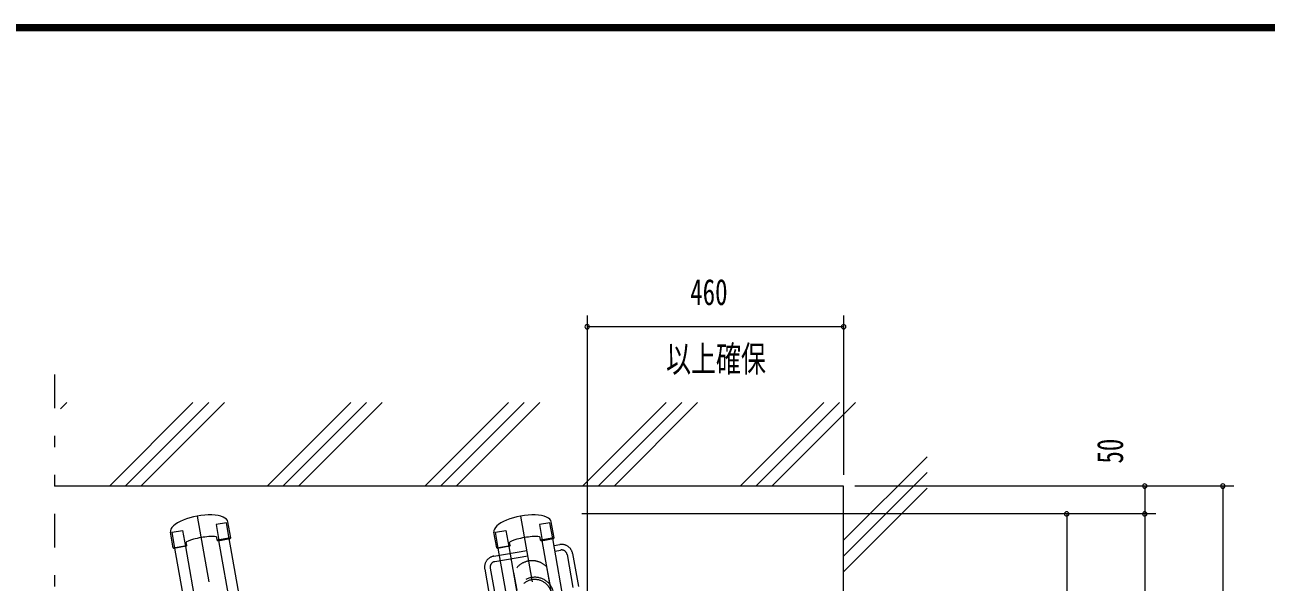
# Model space of a CAD drawing. Units: millimetres, scale not verified. Extents: x -5740 to 5740, y -4020 to 4020.
# Drawn here: x -1427 to 799, y 3020 to 4020 of the extents above; entities that cross this region are included whole.
import ezdxf
from ezdxf.enums import TextEntityAlignment as Align

# ---------------------------------------------------------------- set-up
doc = ezdxf.new("R2010")
doc.units = ezdxf.units.MM
doc.header["$LTSCALE"] = 10
for name, pattern in [('USER2', [10, 4, -6]), ('USER4', [24, 12, -5, 2, -5]), ('USER5', [25, 6, -5, 2, -5, 2, -5])]:
    doc.linetypes.add(name, pattern=pattern)
for name, color, linetype, lineweight in [('0-3_2-03BODL', 2, 'Continuous', 18), ('0-B_2-C', 7, 'Continuous', 18), ('0-E_2-F', 3, 'Continuous', 18), ('1-2_F-F4PAPAER', 5, 'Continuous', 18)]:
    doc.layers.add(name, color=color, linetype=linetype, lineweight=lineweight)
doc.styles.add('ＭＳ ゴシック', font='')
doc.styles.get('ＭＳ ゴシック').set_extended_font_data('MS Gothic')

# ---------------------------------------------------------------- blocks, each defined once
blk = doc.blocks.new('CCL-RACK-BACK2-TOP_16')
at = {"layer": '0-3_2-03BODL', "color": 3, "linetype": 'USER4'}
blk.add_line((0, 686.67), (0, -1024.68), dxfattribs=at)
at = {"layer": '0-3_2-03BODL', "color": 7}
for p, q in [((-52.25, 637.67), (-52.25, 666.67)), ((52.25, 637.67), (52.25, 666.67)), ((-49.5, 5.16), (-49.5, 636.67)), ((-30.5, 636.67), (-30.5, -979.83)), ((-27.75, 637.67), (-27.75, 643.04)), ((27.75, 637.67), (27.75, 643.04)), ((30.5, -979.83), (30.5, 636.67)), ((49.5, 5.16), (49.5, 636.67))]:
    blk.add_line(p, q, dxfattribs=at)
at = {"layer": '0-3_2-03BODL', "color": 3, "linetype": 'USER2'}
for p, q in [((-49.5, 636.67), (-49.5, 665.67)), ((49.5, 636.67), (49.5, 665.67))]:
    blk.add_line(p, q, dxfattribs=at)
for points in [[(-49.5, 665.67), (-30.5, 665.67), (-30.5, 636.67)], [(49.5, 665.67), (30.5, 665.67), (30.5, 636.67)]]:
    blk.add_lwpolyline(points, dxfattribs=at)
at = {"layer": '0-3_2-03BODL', "color": 7}
for points in [[(-52.25, 637.67), (-27.75, 637.67), (-28.75, 636.67), (-51.25, 636.67)], [(52.25, 637.67), (27.75, 637.67), (28.75, 636.67), (51.25, 636.67)]]:
    blk.add_lwpolyline(points, close=True, dxfattribs=at)
for centre, major_axis, ratio, start_param, end_param in [((0, 666.67), (52.25, 0), 0.382775, 6.2831853, 9.424778), ((0, 643.04), (27.75, 0), 0.153081, 0, 3.1415927)]:
    blk.add_ellipse(centre, major_axis=major_axis, ratio=ratio, start_param=start_param, end_param=end_param, dxfattribs=at)
blk = doc.blocks.new('CCL-CYC-FRONT-TOP_1')
at = {"layer": '0-B_2-C', "color": 6, "linetype": 'USER5'}
for p, q in [((-80, 20), (-80, 89.69)), ((80, 20), (80, 89.69)), ((-70, 20), (-70, 86.73)), ((-30, 35.12), (-30, 67.27)), ((30, 35.12), (30, 67.27)), ((70, 20), (70, 86.73)), ((60, 10), (-60, 10)), ((60, 0), (-60, 0))]:
    blk.add_line(p, q, dxfattribs=at)
for centre, radius, start, end in [((0, 83.86), 34.28, 187.32401, 352.67599), ((0, 83.86), 30.28, 187.54919, 352.45081), ((0, 55.98), 36.54, 214.81581, 325.18419), ((-60, 20), 20, 180, 270), ((-60, 20), 10, 180, 270), ((60, 20), 10, 270, 0), ((60, 20), 20, 270, 0)]:
    blk.add_arc(centre, radius, start, end, dxfattribs=at)

msp = doc.modelspace()

# ---------------------------------------------------------------- linework, layer by layer
at = {"layer": '0-3_2-03BODL', "linetype": 'USER5'}
msp.add_line((-1373.7, 3392.31), (-1373.7, 777.51), dxfattribs=at)
at = {"layer": '0-3_2-03BODL', "color": 4}
for p, q in [((-1363.01, 3331.19), (-1351.88, 3342.31)), ((-1275.61, 3192.31), (-1125.61, 3342.31)), ((-1247.33, 3192.31), (-1097.33, 3342.31)), ((-1219.04, 3192.31), (-1069.04, 3342.31)), ((-992.77, 3192.31), (-842.77, 3342.31)), ((-964.48, 3192.31), (-814.48, 3342.31)), ((-936.2, 3192.31), (-786.2, 3342.31)), ((-709.92, 3192.31), (-559.92, 3342.31)), ((-681.64, 3192.31), (-531.64, 3342.31)), ((-653.36, 3192.31), (-503.36, 3342.31)), ((-427.08, 3192.31), (-277.08, 3342.31)), ((-398.8, 3192.31), (-248.8, 3342.31)), ((-370.51, 3192.31), (-220.51, 3342.31)), ((-144.24, 3192.31), (5.76, 3342.31)), ((-115.95, 3192.31), (34.05, 3342.31)), ((-87.67, 3192.31), (62.33, 3342.31)), ((41.3, 3095.01), (191.3, 3245.01)), ((41.3, 3066.73), (191.3, 3216.73)), ((41.3, 3038.45), (191.3, 3188.45))]:
    msp.add_line(p, q, dxfattribs=at)
at = {"layer": '0-3_2-03BODL', "color": 7}
msp.add_line((41.3, 3192.31), (-1373.7, 3192.31), dxfattribs=at)
msp.add_lwpolyline([(191.3, 1072.51), (41.3, 1072.51), (41.3, 3192.31)], dxfattribs=at)
at = {"layer": '0-E_2-F'}
for p, q in [((-418.7, 3498.27), (-418.7, 2567.31)), ((41.3, 3498.27), (41.3, 3212.31)), ((41.3, 3478.27), (-418.7, 3478.27)), ((741.3, 3192.31), (61.3, 3192.31)), ((581.3, 3192.31), (581.3, 3142.31)), ((721.3, 3192.31), (721.3, 1297.31)), ((601.3, 3142.31), (-428.19, 3142.31)), ((441.3, 3142.31), (441.3, 2462.31)), ((581.3, 3142.31), (581.3, 1442.31))]:
    msp.add_line(p, q, dxfattribs=at)
for centre, start, end in [((-418.7, 3478.27), 0, 180), ((-418.7, 3478.27), 180, 0), ((41.3, 3478.27), 0, 180), ((41.3, 3478.27), 180, 0), ((581.3, 3192.32), 0, 180), ((581.3, 3192.32), 180, 0), ((721.3, 3192.32), 0, 180), ((721.3, 3192.32), 180, 0), ((441.3, 3142.32), 0, 180), ((441.3, 3142.32), 180, 0), ((581.3, 3142.32), 0, 180), ((581.3, 3142.32), 180, 0)]:
    msp.add_arc(centre, 4, start, end, dxfattribs=at)
at = {"layer": '1-2_F-F4PAPAER'}
for points in [[(-5740, -4019.87), (5740, -4019.87), (5740, 4020.13), (-5740, 4020.13)], [(-5739, -4018.87), (5739, -4018.87), (5739, 4019.13), (-5739, 4019.13)], [(-5738, -4017.87), (-5738, 4018.13), (5738, 4018.13), (5738, -4017.87)], [(-5737, -4016.87), (5737, -4016.87), (5737, 4017.13), (-5737, 4017.13)], [(-5736, -4015.87), (-5736, 4016.13), (5736, 4016.13), (5736, -4015.87)], [(-5735, -4014.87), (5735, -4014.87), (5735, 4015.13), (-5735, 4015.13)], [(-5734, -4013.87), (-5734, 4014.13), (5734, 4014.13), (5734, -4013.87)], [(-5733, -4012.87), (5733, -4012.87), (5733, 4013.13), (-5733, 4013.13)], [(-5732, -4011.87), (5732, -4011.87), (5732, 4012.13), (-5732, 4012.13)], [(-5731, -4010.87), (5731, -4010.87), (5731, 4011.13), (-5731, 4011.13)], [(-5730, -4009.87), (-5730, 4010.13), (5730, 4010.13), (5730, -4009.87)]]:
    msp.add_lwpolyline(points, close=True, dxfattribs=at)

# ---------------------------------------------------------------- block references
at = {"layer": '0-B_2-C'}
for name, p, rotation in [('CCL-RACK-BACK2-TOP_16', (-998.7, 2462.31), 10), ('CCL-RACK-BACK2-TOP_16', (-418.7, 2462.31), 10), ('CCL-CYC-FRONT-TOP_1', (-527.06, 3076.9), 190)]:
    msp.add_blockref(name, p, dxfattribs=dict(at, rotation=rotation))

# ---------------------------------------------------------------- texts
at = {"layer": '0-E_2-F', "color": 7, "style": 'ＭＳ ゴシック', "width": 0.7}
for s, p in [('460', (-233.87, 3503.07)), ('以上確保', (-277.17, 3383.07))]:
    msp.add_text(s, height=46.89, dxfattribs=at).set_placement(p, align=Align.BOTTOM_LEFT)
msp.add_text('50', height=46.89, rotation=90, dxfattribs=at).set_placement((556.5, 3232.65), align=Align.BOTTOM_LEFT)

doc.saveas('drawing.dxf')
